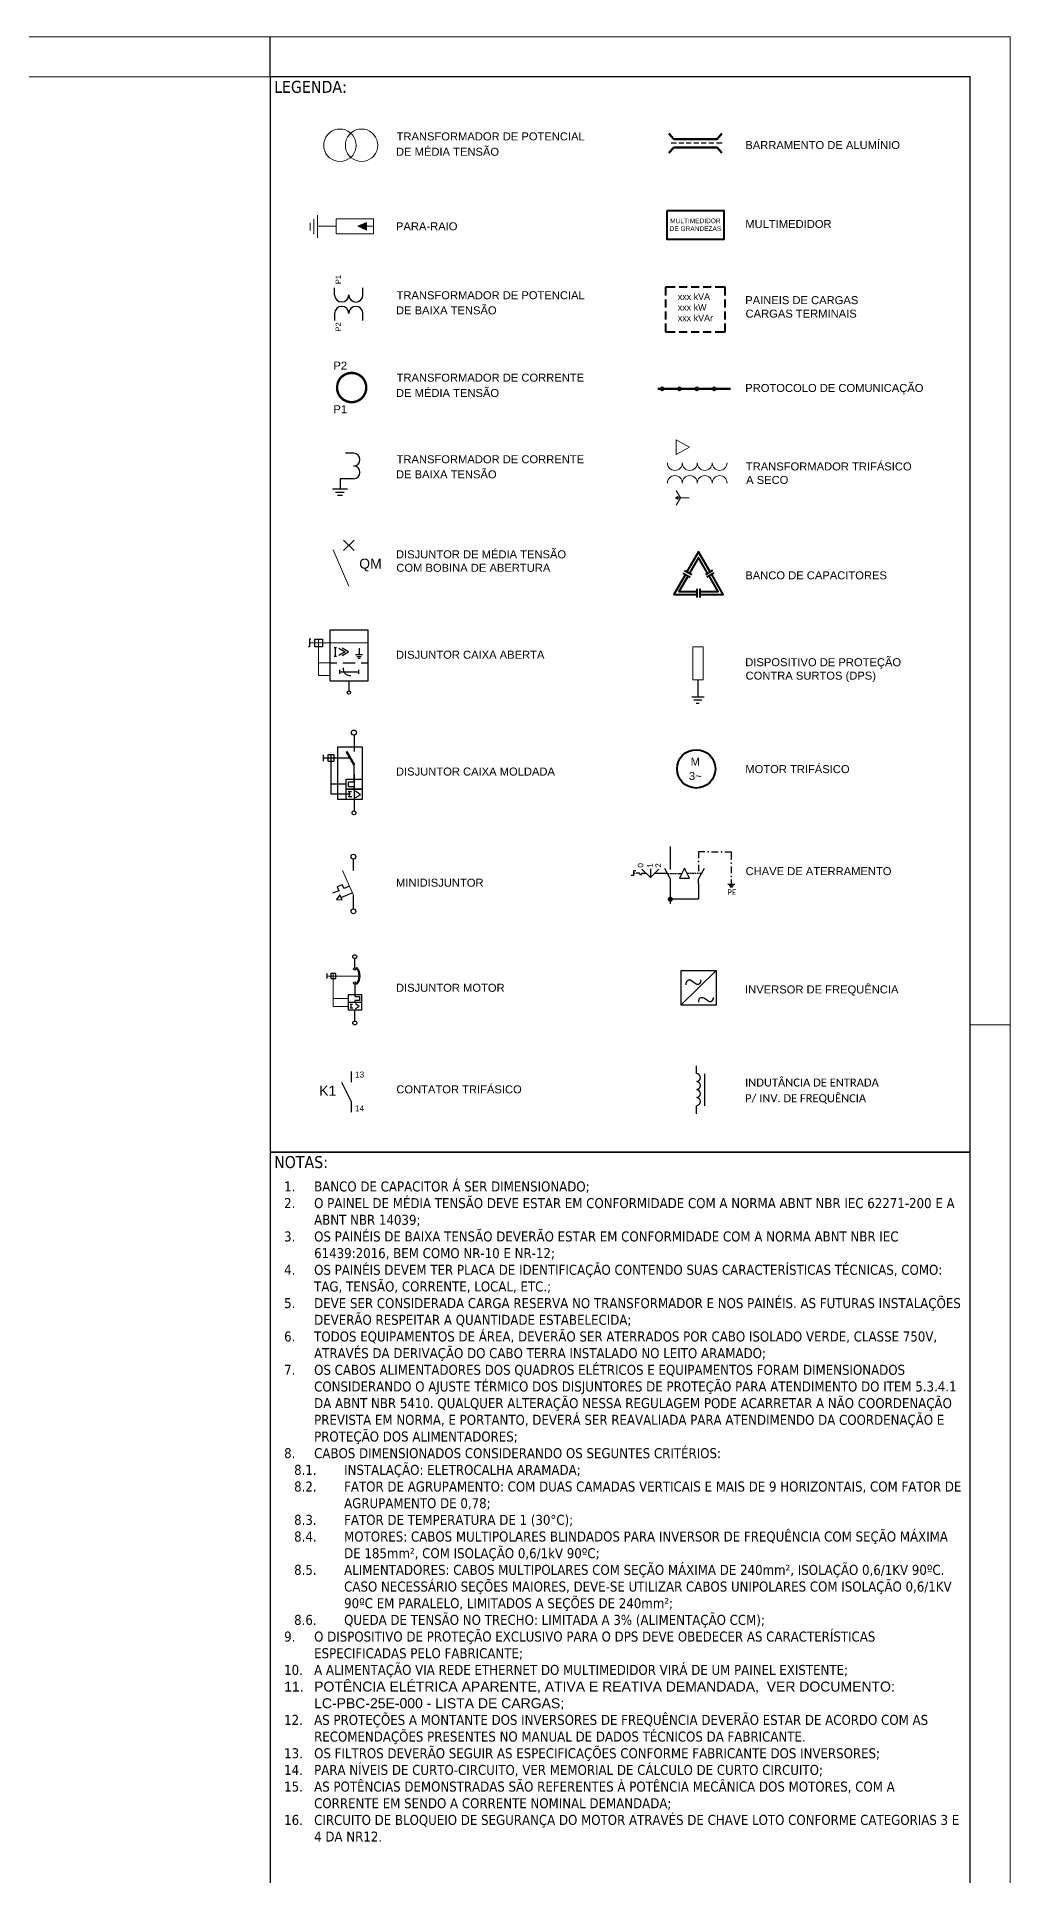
# Model space of a CAD drawing. Header units: inches. Extents: x 8060 to 14805, y -2003 to -1162.
# Drawn here: x 10394.3 to 10637.6, y -1621.2 to -1161.6 of the extents above; entities that cross this region are included whole.
import ezdxf
from ezdxf.enums import TextEntityAlignment as Align

# ---------------------------------------------------------------- set-up
doc = ezdxf.new("R2010")
doc.units = ezdxf.units.IN
doc.header["$MEASUREMENT"] = 0
for name, color, linetype in [('COMPONENTES', 7, 'Continuous'), ('LEG. LINHA', 253, 'Continuous'), ('LEG. TEXTO', 1, 'Continuous'), ('MOLDURA', 5, 'Continuous'), ('TEXTO DES.', 2, 'Continuous'), ('TEXTO LEG.', 7, 'Continuous')]:
    doc.layers.add(name, color=color, linetype=linetype)
doc.styles.add('MtXpl_Calibri', font='calibri.ttf')
doc.styles.add('MtXpl_Tahoma', font='tahoma.ttf')
doc.styles.add('PDF ArialMT', font='arial.ttf')
doc.styles.add('PDF Calibri', font='calibri.ttf')

# ---------------------------------------------------------------- blocks, each defined once
blk = doc.blocks.new('MOLDURA')
at = {"layer": 'MOLDURA', "lineweight": 15}
for p, q in [((3594.47, -1351.45), (2405.47, -1351.45)), ((3594.47, -2192.45), (3594.47, -1351.45)), ((2430.47, -1361.47), (3584.47, -1361.47)), ((3584.47, -1361.47), (3584.47, -2182.46))]:
    blk.add_line(p, q, dxfattribs=at)
at = {"layer": 'MOLDURA'}
for q in [(3409.47, -1351.45), (3409.47, -2182.46)]:
    blk.add_line((3409.47, -1361.47), q, dxfattribs=at)
at = {"layer": 'MOLDURA', "lineweight": 15}
blk.add_lwpolyline([(3594.47, -1598.47), (3584.47, -1598.47), (3594.47, -1598.47)], dxfattribs=at)

msp = doc.modelspace()

# ---------------------------------------------------------------- hatches: boundary and pattern name
at = {"layer": 'COMPONENTES'}
h = msp.add_hatch(color=256, dxfattribs=at)
h.dxf.hatch_style = 1
h.paths.add_polyline_path([(10551.99, -1377.18, 1), (10553.27, -1377.18, 1)])

# ---------------------------------------------------------------- linework, layer by layer
at = {"layer": 'COMPONENTES', "lineweight": 0}
for p, q in [((10467.42, -1185.59), (10466.93, -1186.1)), ((10468, -1185.19), (10467.42, -1185.59)), ((10468.66, -1184.88), (10468, -1185.19)), ((10469.32, -1184.69), (10468.66, -1184.88)), ((10470.05, -1184.64), (10469.32, -1184.69)), ((10470.74, -1184.69), (10470.05, -1184.64)), ((10471.44, -1184.88), (10470.74, -1184.69)), ((10472.06, -1185.19), (10471.44, -1184.88)), ((10472.64, -1185.59), (10472.06, -1185.19)), ((10472.84, -1185.59), (10472.35, -1186.1)), ((10473.15, -1186.1), (10472.64, -1185.59)), ((10473.42, -1185.19), (10472.84, -1185.59)), ((10474.08, -1184.88), (10473.42, -1185.19)), ((10474.74, -1184.69), (10474.08, -1184.88)), ((10475.47, -1184.64), (10474.74, -1184.69)), ((10476.16, -1184.69), (10475.47, -1184.64)), ((10476.84, -1184.88), (10476.16, -1184.69)), ((10477.48, -1185.19), (10476.84, -1184.88)), ((10478.06, -1185.59), (10477.48, -1185.19)), ((10478.55, -1186.1), (10478.06, -1185.59)), ((10466.05, -1188), (10465.99, -1188.69)), ((10465.99, -1188.69), (10466.05, -1189.4)), ((10466.24, -1187.3), (10466.05, -1188)), ((10466.05, -1189.4), (10466.24, -1190.08)), ((10466.53, -1186.68), (10466.24, -1187.3)), ((10466.24, -1190.08), (10466.53, -1190.74)), ((10466.93, -1186.1), (10466.53, -1186.68)), ((10471.45, -1188), (10471.4, -1188.69)), ((10471.4, -1188.69), (10471.45, -1189.4)), ((10471.64, -1187.3), (10471.45, -1188)), ((10471.45, -1189.4), (10471.64, -1190.08)), ((10471.95, -1186.68), (10471.64, -1187.3)), ((10471.64, -1190.08), (10471.95, -1190.74)), ((10472.35, -1186.1), (10471.95, -1186.68)), ((10473.55, -1186.68), (10473.15, -1186.1)), ((10473.86, -1187.3), (10473.55, -1186.68)), ((10473.55, -1190.74), (10473.86, -1190.08)), ((10474.03, -1188), (10473.86, -1187.3)), ((10473.86, -1190.08), (10474.03, -1189.4)), ((10474.08, -1188.69), (10474.03, -1188)), ((10474.03, -1189.4), (10474.08, -1188.69)), ((10478.96, -1186.68), (10478.55, -1186.1)), ((10479.26, -1187.3), (10478.96, -1186.68)), ((10478.96, -1190.74), (10479.26, -1190.08)), ((10479.45, -1188), (10479.26, -1187.3)), ((10479.26, -1190.08), (10479.45, -1189.4)), ((10479.5, -1188.69), (10479.45, -1188)), ((10479.45, -1189.4), (10479.5, -1188.69)), ((10466.53, -1190.74), (10466.93, -1191.3)), ((10466.93, -1191.3), (10467.42, -1191.81)), ((10467.42, -1191.81), (10468, -1192.21)), ((10468, -1192.21), (10468.66, -1192.5)), ((10468.66, -1192.5), (10469.32, -1192.69)), ((10469.32, -1192.69), (10470.05, -1192.76)), ((10470.05, -1192.76), (10470.74, -1192.69)), ((10470.74, -1192.69), (10471.44, -1192.5)), ((10471.44, -1192.5), (10472.06, -1192.21)), ((10471.95, -1190.74), (10472.35, -1191.3)), ((10472.06, -1192.21), (10472.64, -1191.81)), ((10472.35, -1191.3), (10472.84, -1191.81)), ((10472.64, -1191.81), (10473.15, -1191.3)), ((10472.84, -1191.81), (10473.42, -1192.21)), ((10473.15, -1191.3), (10473.55, -1190.74)), ((10473.42, -1192.21), (10474.08, -1192.5)), ((10474.08, -1192.5), (10474.74, -1192.69)), ((10474.74, -1192.69), (10475.47, -1192.76)), ((10475.47, -1192.76), (10476.16, -1192.69)), ((10476.16, -1192.69), (10476.84, -1192.5)), ((10476.84, -1192.5), (10477.48, -1192.21)), ((10477.48, -1192.21), (10478.06, -1191.81)), ((10478.06, -1191.81), (10478.55, -1191.3)), ((10478.55, -1191.3), (10478.96, -1190.74))]:
    msp.add_line(p, q, dxfattribs=at)
at = {"layer": 'COMPONENTES', "lineweight": 60}
for p, q in [((10552.29, -1185.74), (10553.47, -1187.18)), ((10564.31, -1187.18), (10565.5, -1185.74)), ((10552.29, -1190.61), (10553.47, -1189.22)), ((10553.47, -1187.18), (10564.31, -1187.18)), ((10553.47, -1189.22), (10564.31, -1189.22)), ((10564.31, -1189.22), (10565.5, -1190.61))]:
    msp.add_line(p, q, dxfattribs=at)
at = {"layer": 'COMPONENTES', "lineweight": 30}
for p, q in [((10554.15, -1188.2), (10552.88, -1188.2)), ((10556.01, -1188.2), (10554.74, -1188.2)), ((10557.88, -1188.2), (10556.61, -1188.2)), ((10559.74, -1188.2), (10558.51, -1188.2)), ((10561.6, -1188.2), (10560.38, -1188.2)), ((10563.51, -1188.2), (10562.24, -1188.2)), ((10565.58, -1188.2), (10564.14, -1188.2)), ((10551.16, -1369.45), (10552.63, -1372.09)), ((10559.67, -1368.57), (10559.67, -1370.15)), ((10552.63, -1372.09), (10552.63, -1378.3)), ((10559.2, -1420.8), (10559.2, -1418.81)), ((10470.43, -1422.9), (10472.87, -1427.74)), ((10472.87, -1420.23), (10472.87, -1422.9)), ((10472.87, -1427.74), (10472.87, -1430.41)), ((10559.2, -1430.81), (10559.2, -1428.8))]:
    msp.add_line(p, q, dxfattribs=at)
at = {"layer": 'COMPONENTES', "lineweight": 18}
for p, q in [((10462.59, -1208.11), (10462.59, -1209.97)), ((10463.54, -1207.16), (10463.54, -1210.89)), ((10464.45, -1206.21), (10464.45, -1211.83)), ((10478.47, -1207.09), (10469.13, -1207.09)), ((10469.13, -1207.09), (10469.13, -1210.82)), ((10476.68, -1208.02), (10474.54, -1208.94)), ((10476.68, -1209.89), (10476.68, -1208.02)), ((10478.47, -1207.09), (10478.47, -1210.82)), ((10464.45, -1208.96), (10469.13, -1208.96)), ((10469.13, -1210.82), (10478.47, -1210.82)), ((10474.54, -1208.94), (10476.68, -1209.89)), ((10476.68, -1208.96), (10478.47, -1208.96)), ((10472.27, -1298.93), (10468.38, -1289.87)), ((10473.57, -1289.98), (10470.98, -1287.39)), ((10470.98, -1289.98), (10473.57, -1287.39))]:
    msp.add_line(p, q, dxfattribs=at)
at = {"layer": 'COMPONENTES', "lineweight": 40}
for p, q in [((10553.88, -1224.19), (10551.44, -1224.19)), ((10551.44, -1224.19), (10551.44, -1226.26)), ((10556.86, -1224.19), (10554.86, -1224.19)), ((10559.87, -1224.19), (10557.87, -1224.19)), ((10562.85, -1224.19), (10560.85, -1224.19)), ((10566.31, -1224.19), (10563.87, -1224.19)), ((10566.31, -1226.26), (10566.31, -1224.19)), ((10551.44, -1227.24), (10551.44, -1229.24)), ((10551.44, -1230.25), (10551.44, -1232.25)), ((10566.31, -1229.24), (10566.31, -1227.24)), ((10566.31, -1232.25), (10566.31, -1230.25)), ((10551.44, -1233.23), (10551.44, -1235.3)), ((10551.44, -1235.3), (10553.88, -1235.3)), ((10554.86, -1235.3), (10556.86, -1235.3)), ((10557.87, -1235.3), (10559.87, -1235.3)), ((10560.85, -1235.3), (10562.85, -1235.3)), ((10563.87, -1235.3), (10566.31, -1235.3)), ((10566.31, -1235.3), (10566.31, -1233.23))]:
    msp.add_line(p, q, dxfattribs=at)
at = {"layer": 'COMPONENTES', "lineweight": 50}
for p, q in [((10549.54, -1249.63), (10550.26, -1249.63)), ((10550.89, -1249.63), (10553.86, -1249.63)), ((10553.86, -1249.63), (10554.62, -1249.63)), ((10555.21, -1249.63), (10558.22, -1249.63)), ((10558.22, -1249.63), (10558.98, -1249.63)), ((10559.57, -1249.63), (10562.58, -1249.63)), ((10562.58, -1249.63), (10563.34, -1249.63)), ((10563.93, -1249.63), (10566.94, -1249.63)), ((10566.94, -1249.63), (10567.66, -1249.63))]:
    msp.add_line(p, q, dxfattribs=at)
at = {"layer": 'COMPONENTES'}
msp.add_line((10551.9, -1370.78), (10548.63, -1370.78), dxfattribs=at)
at = {"layer": 'COMPONENTES', "lineweight": 40}
msp.add_lwpolyline([(10551.82, -1204.97), (10565.97, -1204.97), (10565.97, -1212.24), (10551.82, -1212.24)], close=True, dxfattribs=at)
at = {"layer": 'COMPONENTES', "lineweight": 30}
for points in [[(10468.72, -1226.11), (10468.72, -1224.36)], [(10475.81, -1226.11), (10475.81, -1224.36)], [(10475.81, -1232.49), (10475.81, -1230.74)], [(10473.46, -1265.7), (10471.43, -1265.7)], [(10473.46, -1272.05), (10470.08, -1272.05)], [(10462.8, -1312.17), (10462.48, -1312.17), (10462.48, -1314.06), (10462.16, -1314.06)], [(10468.6, -1314.25), (10469.16, -1314.25)], [(10468.87, -1314.25), (10468.87, -1316.42)], [(10469.75, -1314.41), (10471.38, -1315.35), (10469.75, -1316.28)], [(10470.58, -1316.28), (10472.21, -1315.35), (10470.58, -1314.41)], [(10474.85, -1314.41), (10474.85, -1315.99)], [(10467.56, -1318.05), (10469.24, -1318.05)], [(10468.6, -1316.42), (10469.16, -1316.42)], [(10470.79, -1318.05), (10473.84, -1318.05)], [(10473.97, -1315.99), (10475.71, -1315.99)], [(10474.29, -1316.47), (10475.39, -1316.47)], [(10474.61, -1316.95), (10475.09, -1316.95)], [(10475.36, -1318.05), (10477.07, -1318.05)], [(10469.94, -1319.86), (10469.94, -1320.83)], [(10469.94, -1320.34), (10474.69, -1320.34)], [(10472.31, -1322.62), (10472.31, -1325.13)], [(10474.69, -1319.86), (10474.69, -1320.83)], [(10559.55, -1322.37), (10559.55, -1326.68)], [(10561.13, -1326.68), (10557.99, -1326.68)], [(10560.48, -1327.45), (10558.54, -1327.45)], [(10559.88, -1328.24), (10559.11, -1328.24)], [(10473.58, -1336.18), (10473.58, -1339.06), (10473.58, -1340.28)], [(10465.93, -1342.71), (10465.93, -1341.12)], [(10472.65, -1341.9), (10465.93, -1341.9)], [(10472.72, -1350.96), (10467.84, -1350.96), (10467.84, -1341.12)], [(10473.58, -1349.71), (10473.58, -1349.07), (10472.21, -1349.07), (10472.21, -1347.82), (10473.58, -1347.82), (10473.58, -1347.18), (10473.58, -1343.55)], [(10473.58, -1345.88), (10473.58, -1355.14)], [(10471.57, -1348.44), (10467.84, -1348.44)], [(10472.13, -1350.25), (10472.94, -1350.25)], [(10472.48, -1351.53), (10472.48, -1350.25)], [(10473.9, -1351.75), (10475.15, -1351.06), (10473.92, -1350.15)], [(10472.13, -1351.53), (10473.02, -1351.53)], [(10552.63, -1364.04), (10552.63, -1368.57), (10552.63, -1369.73)], [(10473.45, -1369.98), (10473.45, -1367.18)], [(10547.65, -1369.58), (10547.65, -1371.74)], [(10561.3, -1365.33), (10559.67, -1365.33), (10559.67, -1366.92)], [(10559.67, -1373.26), (10559.67, -1372.09), (10561.15, -1369.45)], [(10562.95, -1365.33), (10564.6, -1365.33)], [(10566.25, -1365.33), (10567.87, -1365.33), (10567.87, -1366.6)], [(10567.87, -1365.33), (10567.87, -1367.34)], [(10567.87, -1368.99), (10567.87, -1370.64)], [(10472.4, -1373.96), (10471.11, -1374.52), (10470.62, -1373.55), (10469.33, -1374.1), (10469.81, -1375.06), (10468.19, -1375.65)], [(10544.01, -1370.12), (10543.41, -1370.12), (10543.41, -1371.29), (10542.82, -1371.29)], [(10543.41, -1370.7), (10543.85, -1370.7)], [(10545.52, -1370.7), (10545.2, -1371.15), (10544.91, -1370.7), (10544.06, -1370.7)], [(10545.5, -1370.7), (10546.49, -1370.7)], [(10549.74, -1369.69), (10547.65, -1371.74), (10545.53, -1369.65)], [(10551.9, -1370.77), (10552.38, -1370.77)], [(10552.59, -1370.77), (10552.99, -1370.77)], [(10559.67, -1373.27), (10559.67, -1377.17), (10552.63, -1377.17)], [(10553.19, -1370.77), (10553.59, -1370.77)], [(10553.8, -1370.77), (10554.21, -1370.77)], [(10554.4, -1370.77), (10554.9, -1370.77)], [(10555.01, -1370.77), (10555.5, -1370.77)], [(10557.29, -1370.77), (10556.8, -1370.77)], [(10557.9, -1370.77), (10557.4, -1370.77)], [(10558.5, -1370.77), (10558.09, -1370.77)], [(10559.11, -1370.77), (10558.71, -1370.77)], [(10559.71, -1370.77), (10559.32, -1370.77)], [(10560.4, -1370.77), (10559.92, -1370.77)], [(10567.03, -1373.44), (10568.73, -1373.44)], [(10567.31, -1373.77), (10568.44, -1373.77)], [(10567.6, -1374.1), (10568.16, -1374.1)], [(10567.87, -1372.29), (10567.87, -1373.44)], [(10470.35, -1376.75), (10473.09, -1375.6)], [(10473.45, -1379.63), (10473.45, -1376.21)], [(10473.8, -1394.31), (10473.8, -1392.06)], [(10466.88, -1397), (10466.88, -1395.76)], [(10564.13, -1395.01), (10555.34, -1403.6)], [(10473.8, -1398.46), (10473.8, -1401.01), (10473.8, -1401.51), (10474.9, -1401.51), (10474.9, -1402.49), (10473.8, -1402.49), (10473.8, -1402.99)], [(10556.63, -1398.58), (10556.63, -1398.18), (10556.84, -1397.57), (10557.25, -1397.35), (10557.65, -1397.35), (10558.05, -1397.57), (10558.88, -1398.18), (10559.28, -1398.39), (10559.68, -1398.39), (10560.1, -1398.18), (10560.29, -1397.78), (10560.29, -1397.35)], [(10559.74, -1402.92), (10559.74, -1402.52), (10559.93, -1401.91), (10560.36, -1401.72), (10560.76, -1401.72), (10561.16, -1401.91), (10561.99, -1402.52), (10562.39, -1402.73), (10562.79, -1402.73), (10563.19, -1402.52), (10563.41, -1402.12), (10563.41, -1401.72)], [(10475.4, -1402.99), (10472.2, -1402.99)], [(10472.63, -1403.41), (10473.23, -1403.41)], [(10472.63, -1404.32), (10473.28, -1404.32)], [(10472.88, -1404.32), (10472.88, -1403.41)], [(10473.8, -1407.67), (10473.8, -1404.96)], [(10473.94, -1404.5), (10474.86, -1404), (10473.97, -1403.32)], [(10561.21, -1420.8), (10561.21, -1428.8)]]:
    msp.add_lwpolyline(points, dxfattribs=at)
for points in [[(10468.72, -1226.11, 1), (10472.26, -1226.11, 1), (10475.81, -1226.11), (10475.81, -1224.36)], [(10475.81, -1230.74, 1), (10472.26, -1230.74, 1), (10468.72, -1230.74), (10468.72, -1232.49)], [(10559.14, -1426.79, 1), (10559.14, -1424.78, 1), (10559.14, -1422.76)]]:
    msp.add_lwpolyline(points, format="xyb", dxfattribs=at)
at = {"layer": 'COMPONENTES', "lineweight": 0, "const_width": 0.599}
msp.add_lwpolyline([(10469.39, -1248.63), (10469.32, -1249.28), (10469.39, -1249.9), (10469.54, -1250.53), (10469.81, -1251.09), (10470.16, -1251.61), (10470.62, -1252.07), (10471.16, -1252.44), (10471.72, -1252.71), (10472.35, -1252.87), (10472.98, -1252.93), (10473.6, -1252.87), (10474.23, -1252.71), (10474.82, -1252.44), (10475.33, -1252.07), (10475.79, -1251.61), (10476.14, -1251.09), (10476.41, -1250.53), (10476.58, -1249.9), (10476.63, -1249.28), (10476.58, -1248.63), (10476.41, -1248.02), (10476.14, -1247.43), (10475.79, -1246.92), (10475.33, -1246.47), (10474.82, -1246.09), (10474.23, -1245.84), (10473.6, -1245.65), (10472.98, -1245.62), (10472.35, -1245.65), (10471.72, -1245.84), (10471.16, -1246.09), (10470.62, -1246.47), (10470.16, -1246.92), (10469.81, -1247.43), (10469.54, -1248.02), (10469.39, -1248.63), (10469.54, -1248.02)], dxfattribs=at)
at = {"layer": 'COMPONENTES', "lineweight": 18}
msp.add_lwpolyline([(10554.06, -1262.32), (10557.39, -1264.18), (10554.06, -1266.03)], close=True, dxfattribs=at)
for points in [[(10551.9, -1268.12, 1), (10555.63, -1268.12, 1), (10559.37, -1268.12, 1), (10563.1, -1268.12, 1), (10566.83, -1268.12)], [(10551.9, -1273.14, -1), (10555.63, -1273.14, -1), (10559.37, -1273.14, -1), (10563.1, -1273.14, -1), (10566.83, -1273.14)]]:
    msp.add_lwpolyline(points, format="xyb", dxfattribs=at)
at = {"layer": 'COMPONENTES', "color": 7, "lineweight": 30}
for points in [[(10470.08, -1272.05), (10470.08, -1274.64)], [(10471.9, -1274.64), (10468.21, -1274.64)], [(10471.13, -1275.53), (10468.98, -1275.53)], [(10470.71, -1276.25), (10469.44, -1276.25)]]:
    msp.add_lwpolyline(points, dxfattribs=at)
at = {"layer": 'COMPONENTES', "lineweight": 18}
for points in [[(10553.98, -1276.98), (10553.98, -1276.68)], [(10554.5, -1276.83), (10555.21, -1276.83), (10554.06, -1274.97)], [(10557.37, -1276.83), (10555.21, -1276.83), (10554.06, -1278.68)], [(10554.14, -1277.11), (10554.14, -1276.57)], [(10554.32, -1277.16), (10554.32, -1276.5)], [(10554.5, -1277.24), (10554.5, -1276.42)], [(10477.07, -1313.1), (10465.66, -1313.1), (10462.48, -1313.1)], [(10464.7, -1312.17), (10464.7, -1314.06)], [(10464.7, -1314.06), (10464.7, -1321.23), (10467.56, -1321.23)], [(10467.56, -1318.05), (10464.7, -1318.05)]]:
    msp.add_lwpolyline(points, dxfattribs=at)
at = {"layer": 'COMPONENTES', "lineweight": 40}
for points in [[(10562.61, -1295.35), (10559.69, -1290.32), (10556.8, -1295.35)], [(10556.43, -1295.97), (10553.54, -1301), (10559.33, -1301)], [(10555.82, -1295.63), (10557.63, -1296.66)], [(10556.19, -1294.98), (10558, -1296.03)], [(10561.96, -1295.71), (10559.69, -1291.78), (10557.42, -1295.71)], [(10560.07, -1301), (10565.86, -1301), (10562.97, -1295.97)], [(10563.14, -1295.02), (10561.39, -1296.05)], [(10563.52, -1295.65), (10561.75, -1296.68)], [(10557.06, -1296.34), (10554.79, -1300.28), (10559.33, -1300.28)], [(10559.33, -1301.79), (10559.33, -1299.59)], [(10560.07, -1300.28), (10564.61, -1300.28), (10562.34, -1296.34)], [(10560.07, -1301.79), (10560.07, -1299.59)]]:
    msp.add_lwpolyline(points, dxfattribs=at)
at = {"layer": 'COMPONENTES', "lineweight": 30}
for points in [[(10463.74, -1312.17), (10465.66, -1312.17), (10465.66, -1314.06), (10463.74, -1314.06)], [(10477.07, -1309.95), (10467.56, -1309.95), (10467.56, -1322.62), (10477.07, -1322.62)], [(10468.64, -1341.12), (10467.04, -1341.12), (10467.04, -1342.71), (10468.64, -1342.71)], [(10475.62, -1352.22), (10469.55, -1352.22), (10469.55, -1339.06), (10475.62, -1339.06)], [(10471.57, -1347.18), (10475.62, -1347.18), (10475.62, -1349.71), (10471.57, -1349.71)], [(10471.57, -1349.71), (10475.62, -1349.71), (10475.62, -1352.22), (10471.57, -1352.22)], [(10554.91, -1371.94), (10557.39, -1371.94), (10556.15, -1369.46)], [(10470.06, -1376.07), (10469.2, -1377.23), (10470.6, -1377.36)], [(10469.02, -1395.76), (10467.76, -1395.76), (10467.76, -1397), (10469.02, -1397)], [(10555.34, -1395.01), (10564.13, -1395.01), (10564.13, -1403.68), (10555.34, -1403.68)], [(10475.4, -1401.01), (10475.4, -1404.96), (10472.2, -1404.96), (10472.2, -1401.01)]]:
    msp.add_lwpolyline(points, close=True, dxfattribs=at)
at = {"layer": 'COMPONENTES', "lineweight": 9}
msp.add_lwpolyline([(10558.28, -1314.05), (10560.82, -1314.05), (10560.82, -1322.37), (10558.28, -1322.37)], close=True, dxfattribs=at)
at = {"layer": 'COMPONENTES', "lineweight": 50}
msp.add_lwpolyline([(10473.58, -1343.55), (10471.71, -1340.28)], dxfattribs=at)
at = {"layer": 'COMPONENTES', "lineweight": 9}
msp.add_lwpolyline([(10470.69, -1369.98), (10473.45, -1376.21)], dxfattribs=at)
at = {"layer": 'COMPONENTES', "lineweight": 15}
for points in [[(10474.99, -1396.38), (10466.88, -1396.38)], [(10472.2, -1403.97), (10468.38, -1403.97), (10468.38, -1395.76)], [(10472.2, -1402), (10468.38, -1402)]]:
    msp.add_lwpolyline(points, dxfattribs=at)
at = {"layer": 'COMPONENTES', "lineweight": 50}
for centre in [(10550.57, -1249.58), (10554.89, -1249.58), (10559.25, -1249.58), (10563.61, -1249.58)]:
    msp.add_circle(centre, 0.318, dxfattribs=at)
at = {"layer": 'COMPONENTES', "lineweight": 30}
for centre, radius in [((10472.28, -1325.54), 0.414), ((10473.55, -1335.52), 0.626), ((10473.55, -1355.59), 0.479), ((10473.42, -1366.55), 0.603), ((10473.42, -1380.2), 0.603), ((10473.76, -1391.56), 0.482), ((10473.76, -1394.6), 0.304), ((10473.76, -1398.12), 0.304), ((10473.76, -1408.12), 0.482)]:
    msp.add_circle(centre, radius, dxfattribs=at)
at = {"layer": 'COMPONENTES', "lineweight": 40}
msp.add_circle((10559.1, -1344.59), 4.79, dxfattribs=at)
at = {"layer": 'COMPONENTES', "lineweight": 0}
for centre in [(10559.67, -1367.74), (10562.12, -1365.33), (10565.42, -1365.33), (10567.87, -1368.17), (10567.87, -1371.47)]:
    msp.add_circle(centre, 0.081, dxfattribs=at)
at = {"layer": 'COMPONENTES', "lineweight": 30}
for centre, radius, start, end in [((10473.46, -1267.29), 1.59, 270, 90), ((10473.46, -1270.47), 1.59, 270, 90), ((10472.52, -1319.6), 1.67, 171.8701, 278.1299), ((10559.14, -1421.78), 1.01, 270, 90), ((10559.14, -1427.77), 1.01, 270, 90)]:
    msp.add_arc(centre, radius, start, end, dxfattribs=at)
at = {"layer": 'COMPONENTES', "lineweight": 50}
msp.add_arc((10471.84, -1396.36), 3.1, 318.0432, 41.9568, dxfattribs=at)
at = {"layer": 'COMPONENTES', "transparency": 33554559}
msp.add_solid([(10476.68, -1209.89), (10474.54, -1208.94), (10476.68, -1208.02)], dxfattribs=at)
at = {"layer": 'LEG. LINHA'}
for points in [[(10452.6, -1440.39), (10627.6, -1440.39), (10627.6, -1171.59), (10452.6, -1171.59)], [(10452.6, -1691.03), (10627.6, -1691.03), (10627.6, -1440.39), (10452.6, -1440.39)]]:
    msp.add_lwpolyline(points, close=True, dxfattribs=at)

# ---------------------------------------------------------------- block references
msp.add_blockref('MOLDURA', (7043.13, 189.88))

# ---------------------------------------------------------------- texts
at = {"layer": 'COMPONENTES', "style": 'PDF ArialMT'}
for s, height, p in [('xxx kVA', 1.6, (10554.49, -1227.34)), ('xxx kW', 1.6, (10554.49, -1230.01)), ('xxx kVAr', 1.6, (10554.49, -1232.68)), ('QM', 2.5, (10474.87, -1294.54)), ('13', 1.5, (10473.79, -1421.77)), ('14', 1.5, (10473.79, -1430.22))]:
    msp.add_text(s, height=height, dxfattribs=at).set_placement(p)
msp.add_text('K1', height=2.5, dxfattribs=at).set_placement((10469.13, -1425.05), align=Align.MIDDLE_RIGHT)
at = {"layer": 'COMPONENTES'}
for s, insert, char_height, attachment_point, style in [('MULTIMEDIDOR\\PDE GRANDEZAS', (10558.9, -1208.58), 1.17, 5, 'PDF ArialMT'), ('P2', (10468.42, -1243.78), 2, 4, 'PDF ArialMT'), ('P1', (10468.42, -1254.68), 2, 4, 'PDF ArialMT'), ('M', (10557.7, -1342.78), 2.01, 4, 'PDF ArialMT'), ('3~', (10557.27, -1346.4), 2.01, 4, 'PDF ArialMT'), ('PE', (10566.87, -1375.45), 1.43, 4, 'PDF Calibri')]:
    msp.add_mtext(s, dxfattribs=dict(at, insert=insert, char_height=char_height, attachment_point=attachment_point, style=style))
at = {"layer": 'COMPONENTES', "attachment_point": 4, "rotation": 90}
for s, insert, char_height, style in [('P1', (10469.63, -1223.41), 1.335, 'PDF ArialMT'), ('P2', (10469.63, -1235.25), 1.335, 'PDF ArialMT'), ('0', (10545.19, -1369.29), 1.43, 'PDF Calibri'), ('1', (10547.51, -1369.36), 1.43, 'PDF Calibri'), ('2', (10549.59, -1369.33), 1.43, 'PDF Calibri')]:
    msp.add_mtext(s, dxfattribs=dict(at, insert=insert, char_height=char_height, style=style))
at = {"layer": 'LEG. TEXTO', "char_height": 3, "attachment_point": 1, "style": 'PDF ArialMT'}
for s, insert in [('{\\fTahoma|b0|i0|c0|p34;LEGENDA:}', (10453.6, -1172.59)), ('{\\fTahoma|b0|i0|c0|p34;NOTAS:}', (10453.6, -1441.39))]:
    msp.add_mtext(s, dxfattribs=dict(at, insert=insert))
at = {"layer": 'TEXTO DES.'}
for s, style, p in [('TRANSFORMADOR DE POTENCIAL', 'PDF ArialMT', (10484.21, -1187.48)), ('DE MÉDIA TENSÃO', 'PDF ArialMT', (10484.06, -1191.32)), ('BARRAMENTO DE ALUMÍNIO', 'PDF ArialMT', (10571.38, -1189.64)), ('PARA-RAIO', 'PDF ArialMT', (10484.06, -1209.96)), ('MULTIMEDIDOR', 'PDF ArialMT', (10571.37, -1209.38)), ('TRANSFORMADOR DE POTENCIAL', 'PDF ArialMT', (10484.21, -1227.19)), ('PAINEIS DE CARGAS', 'PDF ArialMT', (10571.36, -1228.42)), ('DE BAIXA TENSÃO', 'PDF ArialMT', (10484.06, -1230.97)), ('CARGAS TERMINAIS', 'PDF ArialMT', (10571.44, -1231.79)), ('TRANSFORMADOR DE CORRENTE', 'PDF ArialMT', (10484.21, -1247.79)), ('DE MÉDIA TENSÃO', 'PDF ArialMT', (10484.06, -1251.63)), ('PROTOCOLO DE COMUNICAÇÃO', 'PDF ArialMT', (10571.36, -1250.37)), ('TRANSFORMADOR DE CORRENTE', 'PDF ArialMT', (10484.21, -1268.2)), ('TRANSFORMADOR TRIFÁSICO', 'PDF ArialMT', (10571.51, -1269.99)), ('DE BAIXA TENSÃO', 'PDF ArialMT', (10484.06, -1271.97)), ('A SECO', 'PDF ArialMT', (10571.58, -1273.36)), ('DISJUNTOR DE MÉDIA TENSÃO', 'PDF ArialMT', (10484.06, -1291.96)), ('COM BOBINA DE ABERTURA', 'PDF ArialMT', (10484.14, -1295.33)), ('BANCO DE CAPACITORES', 'PDF ArialMT', (10571.38, -1297.21)), ('DISJUNTOR CAIXA ABERTA', 'PDF ArialMT', (10484.06, -1317.06)), ('DISPOSITIVO DE PROTEÇÃO', 'PDF ArialMT', (10571.36, -1318.93)), ('CONTRA SURTOS (DPS)', 'PDF ArialMT', (10571.44, -1322.29)), ('DISJUNTOR CAIXA MOLDADA', 'PDF ArialMT', (10484.06, -1346.27)), ('MOTOR TRIFÁSICO', 'PDF ArialMT', (10571.37, -1345.66)), ('CHAVE DE ATERRAMENTO', 'PDF ArialMT', (10571.44, -1371.17)), ('MINIDISJUNTOR', 'PDF ArialMT', (10484.07, -1374.05)), ('DISJUNTOR MOTOR', 'PDF ArialMT', (10484.06, -1400.32)), ('INVERSOR DE FREQUÊNCIA', 'PDF ArialMT', (10571.32, -1400.74)), ('CONTATOR TRIFÁSICO', 'PDF ArialMT', (10484.14, -1425.72)), ('INDUTÂNCIA DE ENTRADA', 'MtXpl_Calibri', (10571.32, -1424.01)), ('P/ INV. DE FREQUÊNCIA', 'MtXpl_Calibri', (10571.32, -1427.94))]:
    msp.add_text(s, height=2, dxfattribs=dict(at, style=style)).set_placement(p)
at = {"layer": 'TEXTO LEG.', "insert": (10453.6, -1447.74), "char_height": 2.5, "width": 171.3555, "attachment_point": 1, "style": 'MtXpl_Tahoma'}
msp.add_mtext('\\pxi-3,l4,t4;1.^IBANCO DE CAPACITOR Á SER DIMENSIONADO;\\P2.^IO PAINEL DE MÉDIA TENSÃO DEVE ESTAR EM CONFORMIDADE COM A NORMA ABNT NBR IEC 62271-200 E A ABNT NBR 14039;\\P3.^IOS PAINÉIS DE BAIXA TENSÃO DEVERÃO ESTAR EM CONFORMIDADE COM A NORMA ABNT NBR IEC 61439:2016, BEM COMO NR-10 E NR-12;\\P4.^IOS PAINÉIS DEVEM TER PLACA DE IDENTIFICAÇÃO CONTENDO SUAS CARACTERÍSTICAS TÉCNICAS, COMO: TAG, TENSÃO, CORRENTE, LOCAL, ETC.;\\P5.^IDEVE SER CONSIDERADA CARGA RESERVA NO TRANSFORMADOR E NOS PAINÉIS. AS FUTURAS INSTALAÇÕES DEVERÃO RESPEITAR A QUANTIDADE ESTABELECIDA;\\P6.^ITODOS EQUIPAMENTOS DE ÁREA, DEVERÃO SER ATERRADOS POR CABO ISOLADO VERDE, CLASSE 750V, ATRAVÉS DA DERIVAÇÃO DO CABO TERRA INSTALADO NO LEITO ARAMADO;\\P7.^IOS CABOS ALIMENTADORES DOS QUADROS ELÉTRICOS E EQUIPAMENTOS FORAM DIMENSIONADOS CONSIDERANDO O AJUSTE TÉRMICO DOS DISJUNTORES DE PROTEÇÃO PARA ATENDIMENTO DO ITEM 5.3.4.1 DA ABNT NBR 5410. QUALQUER ALTERAÇÃO NESSA REGULAGEM PODE ACARRETAR A NÃO COORDENAÇÃO PREVISTA EM NORMA, E PORTANTO, DEVERÁ SER REAVALIADA PARA ATENDIMENDO DA COORDENAÇÃO E PROTEÇÃO DOS ALIMENTADORES;\\P8.^ICABOS DIMENSIONADOS CONSIDERANDO OS SEGUNTES CRITÉRIOS:\\P\\pi-5,l7,t7;8.1.^IINSTALAÇÃO: ELETROCALHA ARAMADA;\\P8.2.^IFATOR DE AGRUPAMENTO: COM DUAS CAMADAS VERTICAIS E MAIS DE 9 HORIZONTAIS, COM FATOR DE AGRUPAMENTO DE 0,78;\\P8.3.^IFATOR DE TEMPERATURA DE 1 (30°C);\\P8.4.^IMOTORES: CABOS MULTIPOLARES BLINDADOS PARA INVERSOR DE FREQUÊNCIA COM SEÇÃO MÁXIMA DE 185mm², COM ISOLAÇÃO 0,6/1kV 90ºC;\\P8.5.^IALIMENTADORES: CABOS MULTIPOLARES COM SEÇÃO MÁXIMA DE 240mm², ISOLAÇÃO 0,6/1KV 90ºC. CASO NECESSÁRIO SEÇÕES MAIORES, DEVE-SE UTILIZAR CABOS UNIPOLARES COM ISOLAÇÃO 0,6/1KV 90ºC EM PARALELO, LIMITADOS A SEÇÕES DE 240mm²;\\P8.6.^IQUEDA DE TENSÃO NO TRECHO: LIMITADA A 3% (ALIMENTAÇÃO CCM);\\P\\pi-3,l4,t4;9.^IO DISPOSITIVO DE PROTEÇÃO EXCLUSIVO PARA O DPS DEVE OBEDECER AS CARACTERÍSTICAS ESPECIFICADAS PELO FABRICANTE;\\P10.^IA ALIMENTAÇÃO VIA REDE ETHERNET DO MULTIMEDIDOR VIRÁ DE UM PAINEL EXISTENTE;\\P{\\fArial|b0|i0|c0|p34;11.^IPOTÊNCIA ELÉTRICA APARENTE, ATIVA E REATIVA DEMANDADA,  VER DOCUMENTO: LC-PBC-25E-000 - LISTA DE CARGAS;}\\P12.^IAS PROTEÇÕES A MONTANTE DOS INVERSORES DE FREQUÊNCIA DEVERÃO ESTAR DE ACORDO COM AS RECOMENDAÇÕES PRESENTES NO MANUAL DE DADOS TÉCNICOS DA FABRICANTE.\\P13.^IOS FILTROS DEVERÃO SEGUIR AS ESPECIFICAÇÕES CONFORME FABRICANTE DOS INVERSORES;\\P14.^IPARA NÍVEIS DE CURTO-CIRCUITO, VER MEMORIAL DE CÁLCULO DE CURTO CIRCUITO;\\P15.^IAS POTÊNCIAS DEMONSTRADAS SÃO REFERENTES À POTÊNCIA MECÂNICA DOS MOTORES, COM A CORRENTE EM SENDO A CORRENTE NOMINAL DEMANDADA;\\P16.^ICIRCUITO DE BLOQUEIO DE SEGURANÇA DO MOTOR ATRAVÉS DE CHAVE LOTO CONFORME CATEGORIAS 3 E 4 DA NR12.', dxfattribs=at)

doc.saveas('drawing.dxf')
